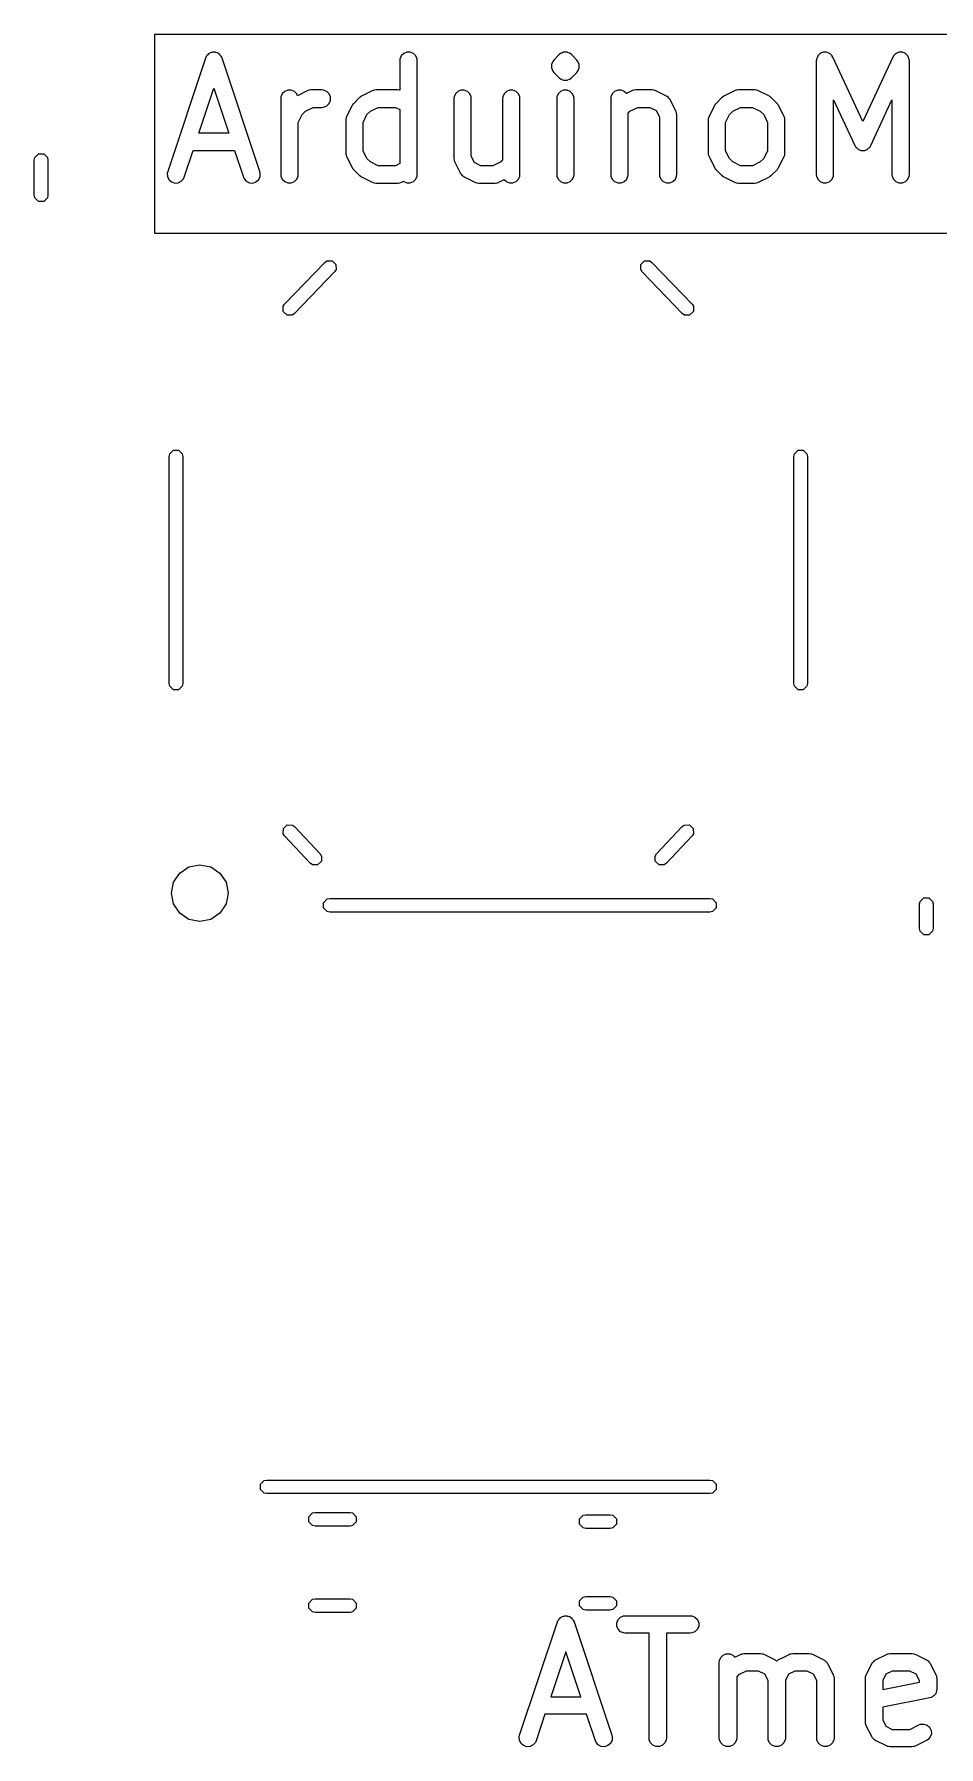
# Model space of a CAD drawing. Extents: x 172 to 200.7, y -103.7 to -88.3.
# Drawn here: x 180.51 to 188.47, y -103.37 to -88.3 of the extents above; entities that cross this region are included whole.
import ezdxf

# ---------------------------------------------------------------- set-up
doc = ezdxf.new("R2010")
doc.units = 0
doc.layers.add('BLACK', color=7, linetype='CONTINUOUS')

msp = doc.modelspace()

# ---------------------------------------------------------------- linework, layer by layer
at = {"layer": 'BLACK', "linetype": 'CONTINUOUS'}
for p, q in [((181.568085, -90.052006), (181.568085, -88.297904)), ((181.568085, -88.297904), (193.704612, -88.297904)), ((182.021968, -88.493779), (182.015854, -88.507472)), ((182.025548, -88.48965), (182.021968, -88.493779)), ((182.027994, -88.48476), (182.025548, -88.48965)), ((182.035241, -88.478474), (182.027994, -88.48476)), ((182.041525, -88.471229), (182.035241, -88.478474)), ((182.046412, -88.468785), (182.041525, -88.471229)), ((182.050543, -88.465203), (182.046412, -88.468785)), ((182.059647, -88.462168), (182.050543, -88.465203)), ((182.068222, -88.457881), (182.059647, -88.462168)), ((182.073671, -88.457493), (182.068222, -88.457881)), ((182.07886, -88.455764), (182.073671, -88.457493)), ((182.08843, -88.456444), (182.07886, -88.455764)), ((182.097996, -88.455764), (182.08843, -88.456444)), ((182.103181, -88.457492), (182.097996, -88.455764)), ((182.108634, -88.45788), (182.103181, -88.457492)), ((182.117213, -88.462169), (182.108634, -88.45788)), ((182.126313, -88.465203), (182.117213, -88.462169)), ((182.130442, -88.468784), (182.126313, -88.465203)), ((182.135331, -88.471229), (182.130442, -88.468784)), ((182.141618, -88.478477), (182.135331, -88.471229)), ((182.148862, -88.484761), (182.141618, -88.478477)), ((182.151305, -88.489646), (182.148862, -88.484761)), ((182.154888, -88.493778), (182.151305, -88.489646)), ((182.161002, -88.507472), (182.154888, -88.493778)), ((183.739107, -88.489162), (183.727684, -88.516739)), ((183.760213, -88.468056), (183.739107, -88.489162)), ((183.78779, -88.456633), (183.760213, -88.468056)), ((183.817638, -88.456633), (183.78779, -88.456633)), ((183.845215, -88.468056), (183.817638, -88.456633)), ((183.866321, -88.489162), (183.845215, -88.468056)), ((183.877744, -88.516739), (183.866321, -88.489162)), ((185.129573, -88.47757), (185.081954, -88.525188)), ((185.141165, -88.468056), (185.129573, -88.47757)), ((185.152588, -88.463324), (185.141165, -88.468056)), ((185.168743, -88.456633), (185.152588, -88.463324)), ((185.198591, -88.456633), (185.168743, -88.456633)), ((185.226168, -88.468056), (185.198591, -88.456633)), ((185.237761, -88.477569), (185.226168, -88.468056)), ((185.285379, -88.525188), (185.237761, -88.477569)), ((187.403969, -88.491996), (187.399431, -88.504474)), ((187.405121, -88.490737), (187.403969, -88.491996)), ((187.405774, -88.489162), (187.405121, -88.490737)), ((187.415157, -88.479778), (187.405774, -88.489162)), ((187.424128, -88.469983), (187.415157, -88.479778)), ((187.425674, -88.469261), (187.424128, -88.469983)), ((187.42688, -88.468056), (187.425674, -88.469261)), ((187.439139, -88.462977), (187.42688, -88.468056)), ((187.451176, -88.457361), (187.439139, -88.462977)), ((187.45288, -88.457286), (187.451176, -88.457361)), ((187.454457, -88.456633), (187.45288, -88.457286)), ((187.467735, -88.456633), (187.454457, -88.456633)), ((187.480996, -88.45605), (187.467735, -88.456633)), ((187.482599, -88.456633), (187.480996, -88.45605)), ((187.484305, -88.456633), (187.482599, -88.456633)), ((187.496569, -88.461713), (187.484305, -88.456633)), ((187.509048, -88.466251), (187.496569, -88.461713)), ((187.510306, -88.467403), (187.509048, -88.466251)), ((187.511882, -88.468056), (187.510306, -88.467403)), ((187.521265, -88.477439), (187.511882, -88.468056)), ((187.531061, -88.48641), (187.521265, -88.477439)), ((187.532259, -88.488433), (187.531061, -88.48641)), ((187.532988, -88.489162), (187.532259, -88.488433)), ((187.533677, -88.490827), (187.532988, -88.489162)), ((187.538704, -88.499312), (187.533677, -88.490827)), ((187.802713, -89.065048), (187.538704, -88.499312)), ((188.066724, -88.499312), (187.802713, -89.065048)), ((188.07175, -88.490827), (188.066724, -88.499312)), ((188.07244, -88.489162), (188.07175, -88.490827)), ((188.073168, -88.488433), (188.07244, -88.489162)), ((188.074367, -88.48641), (188.073168, -88.488433)), ((188.084157, -88.477444), (188.074367, -88.48641)), ((188.093546, -88.468056), (188.084157, -88.477444)), ((188.095123, -88.467402), (188.093546, -88.468056)), ((188.096381, -88.466251), (188.095123, -88.467402)), ((188.108854, -88.461715), (188.096381, -88.466251)), ((188.121123, -88.456633), (188.108854, -88.461715)), ((188.122829, -88.456633), (188.121123, -88.456633)), ((188.124432, -88.45605), (188.122829, -88.456633)), ((188.137693, -88.456633), (188.124432, -88.45605)), ((188.150971, -88.456633), (188.137693, -88.456633)), ((188.152547, -88.457286), (188.150971, -88.456633)), ((188.154252, -88.457361), (188.152547, -88.457286)), ((188.166288, -88.462977), (188.154252, -88.457361)), ((188.178548, -88.468056), (188.166288, -88.462977)), ((188.179753, -88.469261), (188.178548, -88.468056)), ((188.1813, -88.469983), (188.179753, -88.469261)), ((188.19027, -88.479778), (188.1813, -88.469983)), ((188.199654, -88.489162), (188.19027, -88.479778)), ((188.200306, -88.490737), (188.199654, -88.489162)), ((188.201459, -88.491996), (188.200306, -88.490737)), ((188.205996, -88.504474), (188.201459, -88.491996)), ((182.015854, -88.507472), (181.682521, -89.507472)), ((182.494335, -89.507471), (182.161002, -88.507472)), ((183.727684, -88.516739), (183.726214, -88.531663)), ((183.726214, -88.531663), (183.726214, -88.791108)), ((183.879214, -88.531663), (183.877744, -88.516739)), ((183.879214, -89.531663), (183.879214, -88.531663)), ((185.072441, -88.536781), (185.061018, -88.564358)), ((185.061018, -88.564358), (185.061018, -88.594206)), ((185.061018, -88.594206), (185.072441, -88.621783)), ((185.072442, -88.53678), (185.072441, -88.536781)), ((185.072441, -88.621783), (185.081954, -88.633376)), ((185.081954, -88.525188), (185.072442, -88.53678)), ((185.081954, -88.633376), (185.129573, -88.680994)), ((185.237761, -88.680995), (185.285379, -88.633376)), ((185.294893, -88.53678), (185.285379, -88.525188)), ((185.285379, -88.633376), (185.294893, -88.621784)), ((185.306173, -88.564013), (185.294893, -88.53678)), ((185.294893, -88.621784), (185.306315, -88.594207)), ((185.306315, -88.564358), (185.306173, -88.564013)), ((185.306315, -88.594207), (185.306315, -88.564358)), ((187.393847, -88.521852), (187.392881, -88.531663)), ((187.392881, -88.531663), (187.392881, -89.531663)), ((187.39412, -88.519078), (187.393768, -88.520048)), ((187.393768, -88.520048), (187.393847, -88.521852)), ((187.394351, -88.516739), (187.39412, -88.519078)), ((187.399431, -88.504474), (187.394351, -88.516739)), ((188.211077, -88.516739), (188.205996, -88.504474)), ((188.211307, -88.519078), (188.211077, -88.516739)), ((188.21166, -88.520048), (188.211307, -88.519078)), ((188.21158, -88.521852), (188.21166, -88.520048)), ((188.212547, -88.531663), (188.21158, -88.521852)), ((188.212547, -89.531663), (188.212547, -88.531663)), ((181.956471, -89.169448), (182.088428, -88.773576)), ((182.088428, -88.773576), (182.220385, -89.169448)), ((182.712594, -88.801389), (182.691488, -88.822495)), ((182.740171, -88.789966), (182.712594, -88.801389)), ((182.770019, -88.789966), (182.740171, -88.789966)), ((182.797596, -88.801389), (182.770019, -88.789966)), ((182.818702, -88.822495), (182.797596, -88.801389)), ((182.911359, -88.796572), (182.825704, -88.839399)), ((182.925365, -88.791213), (182.911359, -88.796572)), ((182.928106, -88.791018), (182.925365, -88.791213)), ((182.930647, -88.789966), (182.928106, -88.791018)), ((182.945571, -88.788496), (182.930647, -88.789966)), ((183.040809, -88.788496), (182.945571, -88.788496)), ((183.055733, -88.789966), (183.040809, -88.788496)), ((183.08331, -88.801389), (183.055733, -88.789966)), ((183.104416, -88.822495), (183.08331, -88.801389)), ((183.482788, -88.796572), (183.38755, -88.844191)), ((183.496794, -88.791213), (183.482788, -88.796572)), ((183.499535, -88.791018), (183.496794, -88.791213)), ((183.502076, -88.789966), (183.499535, -88.791018)), ((183.517, -88.788496), (183.502076, -88.789966)), ((183.707476, -88.788496), (183.517, -88.788496)), ((183.7224, -88.789966), (183.707476, -88.788496)), ((183.72494, -88.791018), (183.7224, -88.789966)), ((183.726214, -88.791108), (183.72494, -88.791018)), ((184.236404, -88.801389), (184.215298, -88.822495)), ((184.263981, -88.789966), (184.236404, -88.801389)), ((184.293829, -88.789966), (184.263981, -88.789966)), ((184.321406, -88.801389), (184.293829, -88.789966)), ((184.342512, -88.822495), (184.321406, -88.801389)), ((184.664975, -88.801389), (184.643869, -88.822495)), ((184.692552, -88.789966), (184.664975, -88.801389)), ((184.7224, -88.789966), (184.692552, -88.789966)), ((184.749977, -88.801389), (184.7224, -88.789966)), ((184.771083, -88.822495), (184.749977, -88.801389)), ((185.141166, -88.801389), (185.12006, -88.822495)), ((185.129573, -88.680994), (185.141165, -88.690508)), ((185.141165, -88.690508), (185.152588, -88.695239)), ((185.168743, -88.789966), (185.141166, -88.801389)), ((185.152588, -88.695239), (185.168743, -88.701931)), ((185.168743, -88.701931), (185.198591, -88.701931)), ((185.198591, -88.789966), (185.168743, -88.789966)), ((185.198591, -88.701931), (185.226168, -88.690508)), ((185.226168, -88.801389), (185.198591, -88.789966)), ((185.226168, -88.690508), (185.237761, -88.680995)), ((185.247274, -88.822495), (185.226168, -88.801389)), ((185.617356, -88.801389), (185.59625, -88.822495)), ((185.644933, -88.789966), (185.617356, -88.801389)), ((185.674781, -88.789966), (185.644933, -88.789966)), ((185.702358, -88.801389), (185.674781, -88.789966)), ((185.721194, -88.820225), (185.702358, -88.801389)), ((185.768502, -88.796572), (185.721194, -88.820225)), ((185.782508, -88.791213), (185.768502, -88.796572)), ((185.785249, -88.791018), (185.782508, -88.791213)), ((185.78779, -88.789966), (185.785249, -88.791018)), ((185.802714, -88.788496), (185.78779, -88.789966)), ((185.945571, -88.788496), (185.802714, -88.788496)), ((185.960495, -88.789966), (185.945571, -88.788496)), ((185.963035, -88.791018), (185.960495, -88.789966)), ((185.965777, -88.791213), (185.963035, -88.791018)), ((185.979783, -88.796572), (185.965777, -88.791213)), ((186.075021, -88.844191), (185.979783, -88.796572)), ((186.673264, -88.796572), (186.578026, -88.844191)), ((186.68727, -88.791213), (186.673264, -88.796572)), ((186.690011, -88.791018), (186.68727, -88.791213)), ((186.692552, -88.789966), (186.690011, -88.791018)), ((186.707476, -88.788496), (186.692552, -88.789966)), ((186.850333, -88.788496), (186.707476, -88.788496)), ((186.865257, -88.789966), (186.850333, -88.788496)), ((186.867797, -88.791018), (186.865257, -88.789966)), ((186.870539, -88.791213), (186.867797, -88.791018)), ((186.884545, -88.796572), (186.870539, -88.791213)), ((186.979783, -88.844191), (186.884545, -88.796572)), ((182.680065, -88.850072), (182.678595, -88.864996)), ((182.678595, -88.864996), (182.678595, -89.531663)), ((182.691488, -88.822495), (182.680065, -88.850072)), ((182.825704, -88.839399), (182.818702, -88.822495)), ((182.895647, -88.975487), (182.963631, -88.941496)), ((182.963631, -88.941496), (183.040809, -88.941496)), ((183.040809, -88.941496), (183.055733, -88.940026)), ((183.055733, -88.940026), (183.08331, -88.928603)), ((183.08331, -88.928603), (183.104416, -88.907497)), ((183.115839, -88.850072), (183.104416, -88.822495)), ((183.104416, -88.907497), (183.115839, -88.87992)), ((183.115839, -88.87992), (183.115839, -88.850072)), ((183.305719, -88.926022), (183.2581, -89.02126)), ((183.309764, -88.919595), (183.305719, -88.926022)), ((183.310536, -88.917733), (183.309764, -88.919595)), ((183.312257, -88.915634), (183.310536, -88.917733)), ((183.313708, -88.913331), (183.312257, -88.915634)), ((183.315234, -88.912006), (183.313708, -88.913331)), ((183.320049, -88.90614), (183.315234, -88.912006)), ((183.367668, -88.858522), (183.320049, -88.90614)), ((183.373534, -88.853706), (183.367668, -88.858522)), ((183.374859, -88.85218), (183.373534, -88.853706)), ((183.37716, -88.850731), (183.374859, -88.85218)), ((183.37926, -88.849008), (183.37716, -88.850731)), ((183.381125, -88.848235), (183.37926, -88.849008)), ((183.38755, -88.844191), (183.381125, -88.848235)), ((183.467076, -88.975487), (183.53506, -88.941496)), ((183.53506, -88.941496), (183.689416, -88.941496)), ((183.689416, -88.941496), (183.726214, -88.959895)), ((184.203875, -88.850072), (184.202405, -88.864996)), ((184.202405, -88.864996), (184.202405, -89.388805)), ((184.215298, -88.822495), (184.203875, -88.850072)), ((184.353935, -88.850072), (184.342512, -88.822495)), ((184.355405, -88.864996), (184.353935, -88.850072)), ((184.355405, -89.370745), (184.355405, -88.864996)), ((184.632446, -88.850072), (184.630976, -88.864996)), ((184.630976, -88.864996), (184.630976, -89.404737)), ((184.643869, -88.822495), (184.632446, -88.850072)), ((184.782506, -88.850072), (184.771083, -88.822495)), ((184.783976, -88.864996), (184.782506, -88.850072)), ((184.783976, -89.531663), (184.783976, -88.864996)), ((185.108637, -88.850072), (185.107167, -88.864996)), ((185.107167, -88.864996), (185.107167, -89.531663)), ((185.12006, -88.822495), (185.108637, -88.850072)), ((185.258697, -88.850072), (185.247274, -88.822495)), ((185.260167, -88.864996), (185.258697, -88.850072)), ((185.260167, -89.531663), (185.260167, -88.864996)), ((185.584827, -88.850072), (185.583357, -88.864996)), ((185.583357, -88.864996), (185.583357, -89.531663)), ((185.59625, -88.822495), (185.584827, -88.850072)), ((185.75279, -88.975487), (185.820774, -88.941496)), ((185.820774, -88.941496), (185.927511, -88.941496)), ((185.927511, -88.941496), (185.983789, -88.969635)), ((186.077518, -88.845763), (186.075021, -88.844191)), ((186.078694, -88.846155), (186.077518, -88.845763)), ((186.080158, -88.847424), (186.078694, -88.846155)), ((186.087712, -88.85218), (186.080158, -88.847424)), ((186.093997, -88.859426), (186.087712, -88.85218)), ((186.101244, -88.865712), (186.093997, -88.859426)), ((186.105999, -88.873265), (186.101244, -88.865712)), ((186.107269, -88.87473), (186.105999, -88.873265)), ((186.10766, -88.875905), (186.107269, -88.87473)), ((186.109233, -88.878403), (186.10766, -88.875905)), ((186.156852, -88.973641), (186.109233, -88.878403)), ((186.496195, -88.926022), (186.448576, -89.02126)), ((186.50024, -88.919595), (186.496195, -88.926022)), ((186.501012, -88.917733), (186.50024, -88.919595)), ((186.502733, -88.915634), (186.501012, -88.917733)), ((186.504184, -88.913331), (186.502733, -88.915634)), ((186.50571, -88.912006), (186.504184, -88.913331)), ((186.510525, -88.90614), (186.50571, -88.912006)), ((186.558144, -88.858522), (186.510525, -88.90614)), ((186.56401, -88.853706), (186.558144, -88.858522)), ((186.565335, -88.85218), (186.56401, -88.853706)), ((186.567636, -88.850731), (186.565335, -88.85218)), ((186.569736, -88.849008), (186.567636, -88.850731)), ((186.571601, -88.848235), (186.569736, -88.849008)), ((186.578026, -88.844191), (186.571601, -88.848235)), ((186.657552, -88.975487), (186.725536, -88.941496)), ((186.725536, -88.941496), (186.832273, -88.941496)), ((186.832273, -88.941496), (186.900255, -88.975487)), ((186.986209, -88.848236), (186.979783, -88.844191)), ((186.988072, -88.849008), (186.986209, -88.848236)), ((186.99017, -88.850729), (186.988072, -88.849008)), ((186.992474, -88.85218), (186.99017, -88.850729)), ((186.993798, -88.853706), (186.992474, -88.85218)), ((186.999665, -88.858521), (186.993798, -88.853706)), ((187.047283, -88.90614), (186.999665, -88.858521)), ((187.052098, -88.912006), (187.047283, -88.90614)), ((187.053625, -88.913331), (187.052098, -88.912006)), ((187.055073, -88.915632), (187.053625, -88.913331)), ((187.056797, -88.917732), (187.055073, -88.915632)), ((187.057569, -88.919597), (187.056797, -88.917732)), ((187.061614, -88.926022), (187.057569, -88.919597)), ((187.109233, -89.02126), (187.061614, -88.926022)), ((187.545881, -89.531663), (187.545881, -88.876491)), ((187.545881, -88.876491), (187.733391, -89.278299)), ((187.872037, -89.278299), (188.059547, -88.876491)), ((188.059547, -88.876491), (188.059547, -89.531663)), ((182.831595, -89.073532), (182.865586, -89.005549)), ((182.831595, -89.531663), (182.831595, -89.073532)), ((182.865586, -89.005549), (182.895647, -88.975487)), ((183.251494, -89.040548), (183.250024, -89.055472)), ((183.250024, -89.055472), (183.250024, -89.341186)), ((183.252546, -89.038007), (183.251494, -89.040548)), ((183.252741, -89.035266), (183.252546, -89.038007)), ((183.2581, -89.02126), (183.252741, -89.035266)), ((183.403024, -89.073532), (183.437015, -89.005549)), ((183.403024, -89.323126), (183.403024, -89.073532)), ((183.437015, -89.005549), (183.467076, -88.975487)), ((183.726214, -88.959895), (183.726214, -89.436764)), ((185.736357, -88.991921), (185.75279, -88.975487)), ((185.736357, -89.531663), (185.736357, -88.991921)), ((185.983789, -88.969635), (186.011928, -89.025913)), ((186.011928, -89.025913), (186.011928, -89.531663)), ((186.162211, -88.987647), (186.156852, -88.973641)), ((186.162405, -88.990388), (186.162211, -88.987647)), ((186.163458, -88.992929), (186.162405, -88.990388)), ((186.164928, -89.007853), (186.163458, -88.992929)), ((186.164928, -89.531663), (186.164928, -89.007853)), ((186.44197, -89.040548), (186.4405, -89.055472)), ((186.4405, -89.055472), (186.4405, -89.341186)), ((186.443022, -89.038007), (186.44197, -89.040548)), ((186.443217, -89.035266), (186.443022, -89.038007)), ((186.448576, -89.02126), (186.443217, -89.035266)), ((186.5935, -89.073532), (186.627491, -89.005549)), ((186.5935, -89.323126), (186.5935, -89.073532)), ((186.627491, -89.005549), (186.657552, -88.975487)), ((186.900255, -88.975487), (186.930317, -89.005548)), ((186.930317, -89.005548), (186.964309, -89.073532)), ((186.964309, -89.073532), (186.964309, -89.323126)), ((187.114592, -89.035266), (187.109233, -89.02126)), ((187.114786, -89.038007), (187.114592, -89.035266)), ((187.115839, -89.040548), (187.114786, -89.038007)), ((187.117309, -89.055472), (187.115839, -89.040548)), ((187.117309, -89.341186), (187.117309, -89.055472)), ((182.220385, -89.169448), (181.956471, -89.169448)), ((180.5076, -89.406759), (180.512167, -89.383798)), ((180.5076, -89.714041), (180.5076, -89.406759)), ((180.512167, -89.383798), (180.544639, -89.351326)), ((180.544639, -89.351326), (180.590561, -89.351326)), ((180.590561, -89.351326), (180.623033, -89.383798)), ((180.623033, -89.383798), (180.6276, -89.406759)), ((180.6276, -89.406759), (180.6276, -89.714041)), ((181.827669, -89.555854), (181.905471, -89.322448)), ((181.905471, -89.322448), (182.271385, -89.322448)), ((182.271385, -89.322448), (182.349187, -89.555854)), ((183.250024, -89.341186), (183.251494, -89.35611)), ((183.251494, -89.35611), (183.252546, -89.35865)), ((183.252546, -89.35865), (183.252741, -89.361392)), ((183.252741, -89.361392), (183.2581, -89.375398)), ((183.2581, -89.375398), (183.305719, -89.470636)), ((183.437016, -89.39111), (183.403024, -89.323126)), ((183.467076, -89.421171), (183.437016, -89.39111)), ((184.202405, -89.388805), (184.203875, -89.403729)), ((184.203875, -89.403729), (184.204927, -89.406269)), ((184.204927, -89.406269), (184.205122, -89.409011)), ((184.383544, -89.427024), (184.355405, -89.370745)), ((184.630976, -89.404737), (184.614542, -89.421171)), ((186.4405, -89.341186), (186.44197, -89.35611)), ((186.44197, -89.35611), (186.443022, -89.35865)), ((186.443022, -89.35865), (186.443217, -89.361392)), ((186.443217, -89.361392), (186.448576, -89.375398)), ((186.448576, -89.375398), (186.496195, -89.470636)), ((186.627492, -89.39111), (186.5935, -89.323126)), ((186.657552, -89.421171), (186.627492, -89.39111)), ((186.930316, -89.39111), (186.900256, -89.421171)), ((186.964309, -89.323126), (186.930316, -89.39111)), ((187.061614, -89.470636), (187.109233, -89.375398)), ((187.109233, -89.375398), (187.114592, -89.361392)), ((187.114592, -89.361392), (187.114786, -89.35865)), ((187.114786, -89.35865), (187.115839, -89.35611)), ((187.115839, -89.35611), (187.117309, -89.341186)), ((187.733391, -89.278299), (187.736629, -89.283766)), ((187.736629, -89.283766), (187.737302, -89.285615)), ((187.737302, -89.285615), (187.738499, -89.286922)), ((187.738499, -89.286922), (187.741034, -89.291201)), ((187.741034, -89.291201), (187.749606, -89.299051)), ((187.749606, -89.299051), (187.757461, -89.307628)), ((187.757461, -89.307628), (187.760543, -89.309066)), ((187.760543, -89.309066), (187.763048, -89.31136)), ((187.763048, -89.31136), (187.773969, -89.315331)), ((187.773969, -89.315331), (187.784509, -89.32025)), ((187.784509, -89.32025), (187.787904, -89.320399)), ((187.787904, -89.320399), (187.791099, -89.321561)), ((187.791099, -89.321561), (187.802714, -89.32105)), ((187.802714, -89.32105), (187.814329, -89.321561)), ((187.814329, -89.321561), (187.817523, -89.320399)), ((187.817523, -89.320399), (187.820919, -89.32025)), ((187.820919, -89.32025), (187.831456, -89.315332)), ((187.831456, -89.315332), (187.842381, -89.31136)), ((187.842381, -89.31136), (187.844886, -89.309065)), ((187.844886, -89.309065), (187.847967, -89.307628)), ((187.847967, -89.307628), (187.855819, -89.299053)), ((187.855819, -89.299053), (187.864394, -89.291201)), ((187.864394, -89.291201), (187.866928, -89.286922)), ((187.866928, -89.286922), (187.868126, -89.285615)), ((187.868126, -89.285615), (187.868798, -89.283766)), ((187.868798, -89.283766), (187.872037, -89.278299)), ((181.682521, -89.507472), (181.679196, -89.522095)), ((181.679196, -89.522095), (181.681312, -89.551869)), ((181.681312, -89.551869), (181.694661, -89.578566)), ((181.821555, -89.569548), (181.827669, -89.555854)), ((182.349187, -89.555854), (182.355301, -89.569547)), ((182.482195, -89.578565), (182.495544, -89.551868)), ((182.49766, -89.522094), (182.494335, -89.507471)), ((182.495544, -89.551868), (182.49766, -89.522094)), ((182.678595, -89.531663), (182.680065, -89.546587)), ((182.680065, -89.546587), (182.691488, -89.574164)), ((182.818702, -89.574164), (182.830125, -89.546587)), ((182.830125, -89.546587), (182.831595, -89.531663)), ((183.305719, -89.470636), (183.309761, -89.477058)), ((183.309761, -89.477058), (183.310535, -89.478925)), ((183.310535, -89.478925), (183.312259, -89.481026)), ((183.312259, -89.481026), (183.313708, -89.483327)), ((183.313708, -89.483327), (183.315234, -89.48465)), ((183.315234, -89.48465), (183.320049, -89.490517)), ((183.320049, -89.490517), (183.367668, -89.538137)), ((183.367668, -89.538137), (183.373534, -89.542952)), ((183.373534, -89.542952), (183.374859, -89.544479)), ((183.374859, -89.544479), (183.37716, -89.545927)), ((183.37716, -89.545927), (183.37926, -89.547651)), ((183.37926, -89.547651), (183.381125, -89.548423)), ((183.381125, -89.548423), (183.38755, -89.552468)), ((183.38755, -89.552468), (183.482788, -89.600087)), ((183.53506, -89.455163), (183.467076, -89.421171)), ((183.689416, -89.455163), (183.53506, -89.455163)), ((183.726214, -89.436764), (183.689416, -89.455163)), ((183.866321, -89.574164), (183.877744, -89.546587)), ((183.877744, -89.546587), (183.879214, -89.531663)), ((184.205122, -89.409011), (184.210481, -89.423017)), ((184.210481, -89.423017), (184.2581, -89.518255)), ((184.2581, -89.518255), (184.259671, -89.520751)), ((184.259671, -89.520751), (184.260064, -89.521929)), ((184.260064, -89.521929), (184.261336, -89.523395)), ((184.261336, -89.523395), (184.266089, -89.530946)), ((184.266089, -89.530946), (184.273333, -89.537229)), ((184.273333, -89.537229), (184.279621, -89.544479)), ((184.279621, -89.544479), (184.287175, -89.549234)), ((184.287175, -89.549234), (184.288639, -89.550504)), ((184.288639, -89.550504), (184.289814, -89.550895)), ((184.289814, -89.550895), (184.292312, -89.552468)), ((184.292312, -89.552468), (184.38755, -89.600087)), ((184.439822, -89.455163), (184.383544, -89.427024)), ((184.546559, -89.455163), (184.439822, -89.455163)), ((184.614542, -89.421171), (184.546559, -89.455163)), ((184.771083, -89.574164), (184.782506, -89.546587)), ((184.782506, -89.546587), (184.783976, -89.531663)), ((185.107167, -89.531663), (185.108637, -89.546587)), ((185.108637, -89.546587), (185.12006, -89.574164)), ((185.247274, -89.574164), (185.258697, -89.546587)), ((185.258697, -89.546587), (185.260167, -89.531663)), ((185.583357, -89.531663), (185.584827, -89.546587)), ((185.584827, -89.546587), (185.59625, -89.574164)), ((185.723464, -89.574164), (185.734887, -89.546587)), ((185.734887, -89.546587), (185.736357, -89.531663)), ((186.011928, -89.531663), (186.013398, -89.546587)), ((186.013398, -89.546587), (186.024821, -89.574164)), ((186.152035, -89.574164), (186.163458, -89.546587)), ((186.163458, -89.546587), (186.164928, -89.531663)), ((186.496195, -89.470636), (186.500237, -89.477058)), ((186.500237, -89.477058), (186.501011, -89.478925)), ((186.501011, -89.478925), (186.502735, -89.481026)), ((186.502735, -89.481026), (186.504184, -89.483327)), ((186.504184, -89.483327), (186.50571, -89.48465)), ((186.50571, -89.48465), (186.510525, -89.490517)), ((186.510525, -89.490517), (186.558144, -89.538137)), ((186.558144, -89.538137), (186.56401, -89.542952)), ((186.56401, -89.542952), (186.565335, -89.544479)), ((186.565335, -89.544479), (186.567636, -89.545927)), ((186.567636, -89.545927), (186.569736, -89.547651)), ((186.569736, -89.547651), (186.571601, -89.548423)), ((186.571601, -89.548423), (186.578026, -89.552468)), ((186.578026, -89.552468), (186.673264, -89.600087)), ((186.725536, -89.455163), (186.657552, -89.421171)), ((186.832273, -89.455163), (186.725536, -89.455163)), ((186.900256, -89.421171), (186.832273, -89.455163)), ((186.884545, -89.600087), (186.979783, -89.552468)), ((186.979783, -89.552468), (186.986207, -89.548423)), ((186.986207, -89.548423), (186.988073, -89.547651)), ((186.988073, -89.547651), (186.990172, -89.545927)), ((186.990172, -89.545927), (186.992474, -89.544479)), ((186.992474, -89.544479), (186.993798, -89.542952)), ((186.993798, -89.542952), (186.999665, -89.538137)), ((186.999665, -89.538137), (187.047284, -89.490517)), ((187.047284, -89.490517), (187.052096, -89.484652)), ((187.052096, -89.484652), (187.053625, -89.483327)), ((187.053625, -89.483327), (187.055075, -89.481022)), ((187.055075, -89.481022), (187.056797, -89.478925)), ((187.056797, -89.478925), (187.057568, -89.477062)), ((187.057568, -89.477062), (187.061614, -89.470636)), ((187.392881, -89.531663), (187.394351, -89.546587)), ((187.394351, -89.546587), (187.405774, -89.574164)), ((187.532988, -89.574164), (187.544411, -89.546587)), ((187.544411, -89.546587), (187.545881, -89.531663)), ((188.059547, -89.531663), (188.061017, -89.546587)), ((188.061017, -89.546587), (188.07244, -89.574164)), ((188.199654, -89.574164), (188.211077, -89.546587)), ((188.211077, -89.546587), (188.212547, -89.531663)), ((181.694661, -89.578566), (181.71721, -89.598123)), ((181.71721, -89.598123), (181.745527, -89.607562)), ((181.745527, -89.607562), (181.775301, -89.605446)), ((181.775301, -89.605446), (181.801998, -89.592097)), ((181.801998, -89.592097), (181.821555, -89.569548)), ((182.355301, -89.569547), (182.374858, -89.592097)), ((182.374858, -89.592097), (182.401555, -89.605445)), ((182.401555, -89.605445), (182.431329, -89.607562)), ((182.431329, -89.607562), (182.459646, -89.598123)), ((182.459646, -89.598123), (182.482195, -89.578565)), ((182.691488, -89.574164), (182.712594, -89.59527)), ((182.712594, -89.59527), (182.740171, -89.606693)), ((182.740171, -89.606693), (182.770019, -89.606693)), ((182.770019, -89.606693), (182.797596, -89.59527)), ((182.797596, -89.59527), (182.818702, -89.574164)), ((183.482788, -89.600087), (183.496794, -89.605446)), ((183.496794, -89.605446), (183.499535, -89.60564)), ((183.499535, -89.60564), (183.502076, -89.606693)), ((183.502076, -89.606693), (183.517, -89.608163)), ((183.517, -89.608163), (183.707476, -89.608163)), ((183.707476, -89.608163), (183.7224, -89.606693)), ((183.7224, -89.606693), (183.72494, -89.60564)), ((183.72494, -89.60564), (183.727682, -89.605446)), ((183.727682, -89.605446), (183.741688, -89.600087)), ((183.741688, -89.600087), (183.757249, -89.592306)), ((183.757249, -89.592306), (183.760213, -89.59527)), ((183.760213, -89.59527), (183.78779, -89.606693)), ((183.78779, -89.606693), (183.817638, -89.606693)), ((183.817638, -89.606693), (183.845215, -89.59527)), ((183.845215, -89.59527), (183.866321, -89.574164)), ((184.38755, -89.600087), (184.401556, -89.605446)), ((184.401556, -89.605446), (184.404297, -89.60564)), ((184.404297, -89.60564), (184.406838, -89.606693)), ((184.406838, -89.606693), (184.421762, -89.608163)), ((184.421762, -89.608163), (184.564619, -89.608163)), ((184.564619, -89.608163), (184.579543, -89.606693)), ((184.579543, -89.606693), (184.582083, -89.60564)), ((184.582083, -89.60564), (184.584825, -89.605446)), ((184.584825, -89.605446), (184.598831, -89.600087)), ((184.598831, -89.600087), (184.646138, -89.576433)), ((184.646138, -89.576433), (184.664975, -89.59527)), ((184.664975, -89.59527), (184.692552, -89.606693)), ((184.692552, -89.606693), (184.7224, -89.606693)), ((184.7224, -89.606693), (184.749977, -89.59527)), ((184.749977, -89.59527), (184.771083, -89.574164)), ((185.12006, -89.574164), (185.141166, -89.59527)), ((185.141166, -89.59527), (185.168743, -89.606693)), ((185.168743, -89.606693), (185.198591, -89.606693)), ((185.198591, -89.606693), (185.226168, -89.59527)), ((185.226168, -89.59527), (185.247274, -89.574164)), ((185.59625, -89.574164), (185.617356, -89.59527)), ((185.617356, -89.59527), (185.644933, -89.606693)), ((185.644933, -89.606693), (185.674781, -89.606693)), ((185.674781, -89.606693), (185.702358, -89.59527)), ((185.702358, -89.59527), (185.723464, -89.574164)), ((186.024821, -89.574164), (186.045927, -89.59527)), ((186.045927, -89.59527), (186.073504, -89.606693)), ((186.073504, -89.606693), (186.103352, -89.606693)), ((186.103352, -89.606693), (186.130929, -89.59527)), ((186.130929, -89.59527), (186.152035, -89.574164)), ((186.673264, -89.600087), (186.68727, -89.605446)), ((186.68727, -89.605446), (186.690011, -89.60564)), ((186.690011, -89.60564), (186.692552, -89.606693)), ((186.692552, -89.606693), (186.707476, -89.608163)), ((186.707476, -89.608163), (186.850333, -89.608163)), ((186.850333, -89.608163), (186.865257, -89.606693)), ((186.865257, -89.606693), (186.867797, -89.60564)), ((186.867797, -89.60564), (186.870539, -89.605446)), ((186.870539, -89.605446), (186.884545, -89.600087)), ((187.405774, -89.574164), (187.42688, -89.59527)), ((187.42688, -89.59527), (187.454457, -89.606693)), ((187.454457, -89.606693), (187.484305, -89.606693)), ((187.484305, -89.606693), (187.511882, -89.59527)), ((187.511882, -89.59527), (187.532988, -89.574164)), ((188.07244, -89.574164), (188.093546, -89.59527)), ((188.093546, -89.59527), (188.121123, -89.606693)), ((188.121123, -89.606693), (188.150971, -89.606693)), ((188.150971, -89.606693), (188.178548, -89.59527)), ((188.178548, -89.59527), (188.199654, -89.574164)), ((180.512167, -89.737002), (180.5076, -89.714041)), ((180.544639, -89.769474), (180.512167, -89.737002)), ((180.590561, -89.769474), (180.544639, -89.769474)), ((180.623033, -89.737002), (180.590561, -89.769474)), ((180.6276, -89.714041), (180.623033, -89.737002)), ((193.704612, -90.052006), (181.568085, -90.052006)), ((182.712357, -90.673206), (183.065357, -90.306206)), ((183.065357, -90.306206), (183.084565, -90.292824)), ((183.084565, -90.292824), (183.130479, -90.291931)), ((183.130479, -90.291931), (183.163576, -90.323766)), ((185.847624, -90.323766), (185.880721, -90.291931)), ((185.880721, -90.291931), (185.926634, -90.292824)), ((185.926634, -90.292824), (185.945843, -90.306206)), ((185.945843, -90.306206), (186.298843, -90.673206)), ((183.151843, -90.389394), (182.798843, -90.756394)), ((183.164469, -90.369679), (183.151843, -90.389394)), ((183.163576, -90.323766), (183.164469, -90.369679)), ((185.846731, -90.369679), (185.847624, -90.323766)), ((185.859357, -90.389394), (185.846731, -90.369679)), ((186.212357, -90.756394), (185.859357, -90.389394)), ((182.699731, -90.692921), (182.712357, -90.673206)), ((182.700624, -90.738834), (182.699731, -90.692921)), ((182.733721, -90.770669), (182.700624, -90.738834)), ((182.798843, -90.756394), (182.779634, -90.769776)), ((186.231565, -90.769776), (186.212357, -90.756394)), ((186.310576, -90.738834), (186.277479, -90.770669)), ((186.298843, -90.673206), (186.311469, -90.692921)), ((186.311469, -90.692921), (186.310576, -90.738834)), ((182.779634, -90.769776), (182.733721, -90.770669)), ((186.277479, -90.770669), (186.231565, -90.769776)), ((181.700167, -91.991839), (181.732639, -91.959367)), ((181.732639, -91.959367), (181.778561, -91.959367)), ((181.778561, -91.959367), (181.811033, -91.991839)), ((187.200167, -91.991839), (187.232639, -91.959367)), ((187.232639, -91.959367), (187.278561, -91.959367)), ((187.278561, -91.959367), (187.311033, -91.991839)), ((181.6956, -92.0148), (181.700167, -91.991839)), ((181.6956, -94.0148), (181.6956, -92.0148)), ((181.811033, -91.991839), (181.8156, -92.0148)), ((181.8156, -92.0148), (181.8156, -94.0148)), ((187.1956, -92.0148), (187.200167, -91.991839)), ((187.1956, -94.0148), (187.1956, -92.0148)), ((187.311033, -91.991839), (187.3156, -92.0148)), ((187.3156, -92.0148), (187.3156, -94.0148)), ((181.700167, -94.037761), (181.6956, -94.0148)), ((181.732639, -94.070233), (181.700167, -94.037761)), ((181.778561, -94.070233), (181.732639, -94.070233)), ((181.811033, -94.037761), (181.778561, -94.070233)), ((181.8156, -94.0148), (181.811033, -94.037761)), ((187.200167, -94.037761), (187.1956, -94.0148)), ((187.232639, -94.070233), (187.200167, -94.037761)), ((187.278561, -94.070233), (187.232639, -94.070233)), ((187.311033, -94.037761), (187.278561, -94.070233)), ((187.3156, -94.0148), (187.311033, -94.037761)), ((182.700882, -95.290185), (182.734314, -95.258703)), ((182.734314, -95.258703), (182.780215, -95.260082)), ((182.780215, -95.260082), (182.799281, -95.273667)), ((182.799281, -95.273667), (183.025281, -95.513666)), ((185.985919, -95.513667), (186.211918, -95.273667)), ((186.211918, -95.273667), (186.230984, -95.260082)), ((186.230984, -95.260082), (186.276886, -95.258703)), ((186.276886, -95.258703), (186.310318, -95.290185)), ((182.699503, -95.336086), (182.700882, -95.290185)), ((182.711919, -95.355933), (182.699503, -95.336086)), ((182.937918, -95.595933), (182.711919, -95.355933)), ((186.299281, -95.355934), (186.073281, -95.595933)), ((186.311697, -95.336087), (186.299281, -95.355934)), ((186.310318, -95.290185), (186.311697, -95.336087)), ((183.036318, -95.579415), (183.002886, -95.610897)), ((183.025281, -95.513666), (183.037697, -95.533513)), ((183.037697, -95.533513), (183.036318, -95.579415)), ((185.973503, -95.533514), (185.985919, -95.513667)), ((185.974882, -95.579415), (185.973503, -95.533514)), ((186.008314, -95.610897), (185.974882, -95.579415)), ((181.73463, -95.763929), (181.788823, -95.682823)), ((181.788823, -95.682823), (181.869929, -95.62863)), ((181.869929, -95.62863), (181.9656, -95.6096)), ((181.9656, -95.6096), (182.061271, -95.62863)), ((182.061271, -95.62863), (182.142377, -95.682823)), ((182.142377, -95.682823), (182.19657, -95.763929)), ((182.956984, -95.609518), (182.937918, -95.595933)), ((183.002886, -95.610897), (182.956984, -95.609518)), ((186.054215, -95.609518), (186.008314, -95.610897)), ((186.073281, -95.595933), (186.054215, -95.609518)), ((181.7156, -95.8596), (181.73463, -95.763929)), ((181.73463, -95.955271), (181.7156, -95.8596)), ((182.19657, -95.763929), (182.2156, -95.8596)), ((182.2156, -95.8596), (182.19657, -95.955271)), ((181.788823, -96.036377), (181.73463, -95.955271)), ((181.869929, -96.09057), (181.788823, -96.036377)), ((182.142377, -96.036377), (182.061271, -96.09057)), ((182.19657, -95.955271), (182.142377, -96.036377)), ((183.053167, -95.943639), (183.085639, -95.911167)), ((183.053167, -95.989561), (183.053167, -95.943639)), ((183.085639, -96.022033), (183.053167, -95.989561)), ((183.085639, -95.911167), (183.1086, -95.9066)), ((183.1086, -96.0266), (183.085639, -96.022033)), ((183.1086, -95.9066), (184.5056, -95.9066)), ((184.5056, -96.0266), (183.1086, -96.0266)), ((184.5056, -95.9066), (186.4556, -95.9066)), ((186.4556, -96.0266), (184.5056, -96.0266)), ((186.4556, -95.9066), (186.478561, -95.911167)), ((186.478561, -96.022033), (186.4556, -96.0266)), ((186.478561, -95.911167), (186.511033, -95.943639)), ((186.511033, -95.989561), (186.478561, -96.022033)), ((186.511033, -95.943639), (186.511033, -95.989561)), ((188.302, -95.954964), (188.306567, -95.932003)), ((188.302, -96.170636), (188.302, -95.954964)), ((188.306567, -95.932003), (188.339039, -95.899531)), ((188.339039, -95.899531), (188.384961, -95.899531)), ((188.384961, -95.899531), (188.417433, -95.932003)), ((188.417433, -95.932003), (188.422, -95.954964)), ((188.422, -95.954964), (188.422, -96.170636)), ((181.9656, -96.1096), (181.869929, -96.09057)), ((182.061271, -96.09057), (181.9656, -96.1096)), ((188.306567, -96.193597), (188.302, -96.170636)), ((188.422, -96.170636), (188.417433, -96.193597)), ((188.339039, -96.226069), (188.306567, -96.193597)), ((188.384961, -96.226069), (188.339039, -96.226069)), ((188.417433, -96.193597), (188.384961, -96.226069)), ((182.500167, -101.063639), (182.532639, -101.031167)), ((182.500167, -101.109561), (182.500167, -101.063639)), ((182.532639, -101.142033), (182.500167, -101.109561)), ((182.532639, -101.031167), (182.5556, -101.0266)), ((182.5556, -101.1466), (182.532639, -101.142033)), ((182.5556, -101.0266), (184.5056, -101.0266)), ((184.5056, -101.1466), (182.5556, -101.1466)), ((184.5056, -101.0266), (186.4556, -101.0266)), ((186.4556, -101.1466), (184.5056, -101.1466)), ((186.4556, -101.0266), (186.478561, -101.031167)), ((186.478561, -101.142033), (186.4556, -101.1466)), ((186.478561, -101.031167), (186.511033, -101.063639)), ((186.511033, -101.109561), (186.478561, -101.142033)), ((186.511033, -101.063639), (186.511033, -101.109561)), ((182.924926, -101.349439), (182.957398, -101.316967)), ((182.957398, -101.316967), (182.980359, -101.3124)), ((182.980359, -101.3124), (183.287641, -101.3124)), ((183.287641, -101.3124), (183.310602, -101.316967)), ((183.310602, -101.316967), (183.343074, -101.349439)), ((182.924926, -101.395361), (182.924926, -101.349439)), ((182.957398, -101.427833), (182.924926, -101.395361)), ((182.980359, -101.4324), (182.957398, -101.427833)), ((183.287641, -101.4324), (182.980359, -101.4324)), ((183.310602, -101.427833), (183.287641, -101.4324)), ((183.343074, -101.395361), (183.310602, -101.427833)), ((183.343074, -101.349439), (183.343074, -101.395361)), ((185.307531, -101.369439), (185.340003, -101.336967)), ((185.307531, -101.415361), (185.307531, -101.369439)), ((185.340003, -101.447833), (185.307531, -101.415361)), ((185.340003, -101.336967), (185.362964, -101.3324)), ((185.362964, -101.4524), (185.340003, -101.447833)), ((185.362964, -101.3324), (185.578636, -101.3324)), ((185.578636, -101.4524), (185.362964, -101.4524)), ((185.578636, -101.3324), (185.601597, -101.336967)), ((185.601597, -101.447833), (185.578636, -101.4524)), ((185.601597, -101.336967), (185.634069, -101.369439)), ((185.634069, -101.415361), (185.601597, -101.447833)), ((185.634069, -101.369439), (185.634069, -101.415361)), ((185.307531, -102.089439), (185.340003, -102.056967)), ((185.340003, -102.056967), (185.362964, -102.0524)), ((185.362964, -102.0524), (185.578636, -102.0524)), ((185.578636, -102.0524), (185.601597, -102.056967)), ((185.601597, -102.056967), (185.634069, -102.089439)), ((182.924926, -102.109439), (182.957398, -102.076967)), ((182.924926, -102.155361), (182.924926, -102.109439)), ((182.957398, -102.187833), (182.924926, -102.155361)), ((182.957398, -102.076967), (182.980359, -102.0724)), ((182.980359, -102.1924), (182.957398, -102.187833)), ((182.980359, -102.0724), (183.287641, -102.0724)), ((183.287641, -102.1924), (182.980359, -102.1924)), ((183.287641, -102.0724), (183.310602, -102.076967)), ((183.310602, -102.187833), (183.287641, -102.1924)), ((183.310602, -102.076967), (183.343074, -102.109439)), ((183.343074, -102.155361), (183.310602, -102.187833)), ((183.343074, -102.109439), (183.343074, -102.155361)), ((185.307531, -102.135361), (185.307531, -102.089439)), ((185.340003, -102.167833), (185.307531, -102.135361)), ((185.362964, -102.1724), (185.340003, -102.167833)), ((185.578636, -102.1724), (185.362964, -102.1724)), ((185.601597, -102.167833), (185.578636, -102.1724)), ((185.634069, -102.135361), (185.601597, -102.167833)), ((185.634069, -102.089439), (185.634069, -102.135361)), ((185.696114, -102.223433), (185.711038, -102.221963)), ((185.711038, -102.221963), (186.282466, -102.221963)), ((186.282466, -102.221963), (186.29739, -102.223433)), ((184.781321, -103.274272), (185.114654, -102.274272)), ((185.114654, -102.274272), (185.120768, -102.260579)), ((185.120768, -102.260579), (185.124348, -102.25645)), ((185.124348, -102.25645), (185.126794, -102.25156)), ((185.126794, -102.25156), (185.134041, -102.245274)), ((185.134041, -102.245274), (185.140325, -102.238029)), ((185.140325, -102.238029), (185.145212, -102.235585)), ((185.145212, -102.235585), (185.149343, -102.232003)), ((185.149343, -102.232003), (185.158447, -102.228968)), ((185.158447, -102.228968), (185.167022, -102.224681)), ((185.167022, -102.224681), (185.172471, -102.224293)), ((185.172471, -102.224293), (185.17766, -102.222564)), ((185.17766, -102.222564), (185.18723, -102.223244)), ((185.18723, -102.223244), (185.196796, -102.222564)), ((185.196796, -102.222564), (185.201981, -102.224292)), ((185.201981, -102.224292), (185.207434, -102.22468)), ((185.207434, -102.22468), (185.216013, -102.228969)), ((185.216013, -102.228969), (185.225113, -102.232003)), ((185.225113, -102.232003), (185.229242, -102.235584)), ((185.229242, -102.235584), (185.234131, -102.238029)), ((185.234131, -102.238029), (185.240418, -102.245277)), ((185.240418, -102.245277), (185.247662, -102.251561)), ((185.247662, -102.251561), (185.250105, -102.256446)), ((185.250105, -102.256446), (185.253688, -102.260578)), ((185.253688, -102.260578), (185.259802, -102.274272)), ((185.259802, -102.274272), (185.593135, -103.274271)), ((185.636008, -102.283539), (185.647431, -102.255962)), ((185.636008, -102.313387), (185.636008, -102.283539)), ((185.647431, -102.340964), (185.636008, -102.313387)), ((185.647431, -102.255962), (185.668537, -102.234856)), ((185.668537, -102.36207), (185.647431, -102.340964)), ((185.668537, -102.234856), (185.696114, -102.223433)), ((185.696114, -102.373493), (185.668537, -102.36207)), ((186.29739, -102.223433), (186.324967, -102.234856)), ((186.324967, -102.36207), (186.29739, -102.373493)), ((186.324967, -102.234856), (186.346073, -102.255962)), ((186.346073, -102.340964), (186.324967, -102.36207)), ((186.346073, -102.255962), (186.357496, -102.283539)), ((186.357496, -102.313387), (186.346073, -102.340964)), ((186.357496, -102.283539), (186.357496, -102.313387)), ((185.711038, -102.374963), (185.696114, -102.373493)), ((185.920252, -102.374963), (185.711038, -102.374963)), ((185.920252, -103.298463), (185.920252, -102.374963)), ((186.282466, -102.374963), (186.073252, -102.374963)), ((186.073252, -102.374963), (186.073252, -103.298463)), ((186.29739, -102.373493), (186.282466, -102.374963)), ((185.187228, -102.540376), (185.055271, -102.936248)), ((185.319185, -102.936248), (185.187228, -102.540376)), ((186.5393, -102.631796), (186.54077, -102.616872)), ((186.5393, -103.298463), (186.5393, -102.631796)), ((186.54077, -102.616872), (186.552193, -102.589295)), ((186.552193, -102.589295), (186.573299, -102.568189)), ((186.573299, -102.568189), (186.600876, -102.556766)), ((186.600876, -102.556766), (186.630724, -102.556766)), ((186.630724, -102.556766), (186.658301, -102.568189)), ((186.658301, -102.568189), (186.677137, -102.587025)), ((186.677137, -102.587025), (186.724445, -102.563372)), ((186.724445, -102.563372), (186.738451, -102.558013)), ((186.738451, -102.558013), (186.741192, -102.557818)), ((186.741192, -102.557818), (186.743733, -102.556766)), ((186.743733, -102.556766), (186.758657, -102.555296)), ((186.758657, -102.555296), (186.901514, -102.555296)), ((186.901514, -102.555296), (186.916438, -102.556766)), ((186.916438, -102.556766), (186.918978, -102.557818)), ((186.918978, -102.557818), (186.92172, -102.558013)), ((186.92172, -102.558013), (186.935726, -102.563372)), ((186.935726, -102.563372), (187.030964, -102.610991)), ((187.030964, -102.610991), (187.033461, -102.612563)), ((187.033461, -102.612563), (187.034637, -102.612955)), ((187.034637, -102.612955), (187.036101, -102.614224)), ((187.036101, -102.614224), (187.043655, -102.61898)), ((187.043655, -102.61898), (187.044371, -102.619805)), ((187.044371, -102.619805), (187.045087, -102.61898)), ((187.045087, -102.61898), (187.05264, -102.614224)), ((187.05264, -102.614224), (187.054105, -102.612955)), ((187.054105, -102.612955), (187.05528, -102.612563)), ((187.05528, -102.612563), (187.057778, -102.610991)), ((187.057778, -102.610991), (187.153016, -102.563372)), ((187.153016, -102.563372), (187.167022, -102.558013)), ((187.167022, -102.558013), (187.169763, -102.557818)), ((187.169763, -102.557818), (187.172304, -102.556766)), ((187.172304, -102.556766), (187.187228, -102.555296)), ((187.187228, -102.555296), (187.330085, -102.555296)), ((187.330085, -102.555296), (187.345009, -102.556766)), ((187.345009, -102.556766), (187.347549, -102.557818)), ((187.347549, -102.557818), (187.350291, -102.558013)), ((187.350291, -102.558013), (187.364297, -102.563372)), ((187.364297, -102.563372), (187.459535, -102.610991)), ((187.459535, -102.610991), (187.462031, -102.612562)), ((187.462031, -102.612562), (187.463209, -102.612955)), ((187.463209, -102.612955), (187.464675, -102.614227)), ((187.464675, -102.614227), (187.472226, -102.61898)), ((187.472226, -102.61898), (187.478509, -102.626224)), ((187.478509, -102.626224), (187.485759, -102.632512)), ((187.485759, -102.632512), (187.490514, -102.640066)), ((187.490514, -102.640066), (187.491784, -102.64153)), ((187.491784, -102.64153), (187.492175, -102.642705)), ((187.492175, -102.642705), (187.493748, -102.645203)), ((187.493748, -102.645203), (187.541367, -102.740441)), ((187.83309, -102.740441), (187.880709, -102.645203)), ((187.880709, -102.645203), (187.882281, -102.642705)), ((187.882281, -102.642705), (187.882673, -102.64153)), ((187.882673, -102.64153), (187.883942, -102.640065)), ((187.883942, -102.640065), (187.888698, -102.632512)), ((187.888698, -102.632512), (187.895944, -102.626226)), ((187.895944, -102.626226), (187.90223, -102.61898)), ((187.90223, -102.61898), (187.909783, -102.614224)), ((187.909783, -102.614224), (187.911248, -102.612955)), ((187.911248, -102.612955), (187.912423, -102.612563)), ((187.912423, -102.612563), (187.914921, -102.610991)), ((187.914921, -102.610991), (188.010159, -102.563372)), ((188.010159, -102.563372), (188.024165, -102.558013)), ((188.024165, -102.558013), (188.026906, -102.557818)), ((188.026906, -102.557818), (188.029447, -102.556766)), ((188.029447, -102.556766), (188.044371, -102.555296)), ((188.044371, -102.555296), (188.234847, -102.555296)), ((188.234847, -102.555296), (188.249771, -102.556766)), ((188.249771, -102.556766), (188.252311, -102.557818)), ((188.252311, -102.557818), (188.255053, -102.558013)), ((188.255053, -102.558013), (188.269059, -102.563372)), ((188.269059, -102.563372), (188.364297, -102.610991)), ((188.364297, -102.610991), (188.366794, -102.612563)), ((188.366794, -102.612563), (188.36797, -102.612955)), ((188.36797, -102.612955), (188.369434, -102.614224)), ((188.369434, -102.614224), (188.376988, -102.61898)), ((188.376988, -102.61898), (188.383273, -102.626226)), ((188.383273, -102.626226), (188.39052, -102.632512)), ((188.39052, -102.632512), (188.395275, -102.640065)), ((188.395275, -102.640065), (188.396545, -102.64153)), ((188.396545, -102.64153), (188.396936, -102.642705)), ((188.396936, -102.642705), (188.398509, -102.645203)), ((188.398509, -102.645203), (188.446128, -102.740441)), ((186.708733, -102.742287), (186.6923, -102.758721)), ((186.6923, -102.758721), (186.6923, -103.298463)), ((186.776717, -102.708296), (186.708733, -102.742287)), ((186.883454, -102.708296), (186.776717, -102.708296)), ((186.939732, -102.736435), (186.883454, -102.708296)), ((186.967871, -102.792713), (186.939732, -102.736435)), ((186.967871, -103.298463), (186.967871, -102.792713)), ((187.14901, -102.736435), (187.120871, -102.792713)), ((187.120871, -102.792713), (187.120871, -103.298463)), ((187.205288, -102.708296), (187.14901, -102.736435)), ((187.312025, -102.708296), (187.205288, -102.708296)), ((187.368304, -102.736435), (187.312025, -102.708296)), ((187.396443, -102.792713), (187.368304, -102.736435)), ((187.396443, -103.298463), (187.396443, -102.792713)), ((187.541367, -102.740441), (187.546726, -102.754447)), ((187.546726, -102.754447), (187.54692, -102.757188)), ((187.54692, -102.757188), (187.547973, -102.759729)), ((187.547973, -102.759729), (187.549443, -102.774653)), ((187.549443, -102.774653), (187.549443, -103.298463)), ((187.825014, -102.774653), (187.826484, -102.759729)), ((187.825014, -103.155605), (187.825014, -102.774653)), ((187.826484, -102.759729), (187.827536, -102.757188)), ((187.827536, -102.757188), (187.827731, -102.754447)), ((187.827731, -102.754447), (187.83309, -102.740441)), ((188.006153, -102.736435), (187.978014, -102.792713)), ((187.978014, -102.792713), (187.978014, -102.871814)), ((187.978014, -102.871814), (188.301204, -102.807176)), ((188.062431, -102.708296), (188.006153, -102.736435)), ((188.216787, -102.708296), (188.062431, -102.708296)), ((188.273065, -102.736435), (188.216787, -102.708296)), ((188.301204, -102.792713), (188.273065, -102.736435)), ((188.301204, -102.807176), (188.301204, -102.792713)), ((188.446128, -102.740441), (188.451487, -102.754447)), ((188.451487, -102.754447), (188.451681, -102.757188)), ((188.451681, -102.757188), (188.452734, -102.759729)), ((188.452734, -102.759729), (188.454204, -102.774653)), ((188.454204, -102.774653), (188.454204, -102.869891)), ((185.055271, -102.936248), (185.319185, -102.936248)), ((188.392706, -102.944906), (187.978014, -103.027843)), ((188.407052, -102.940537), (188.392706, -102.944906)), ((188.413279, -102.936366), (188.407052, -102.940537)), ((188.420205, -102.933498), (188.413279, -102.936366)), ((188.42556, -102.928142), (188.420205, -102.933498)), ((188.431854, -102.923928), (188.42556, -102.928142)), ((188.436011, -102.917691), (188.431854, -102.923928)), ((188.441311, -102.912392), (188.436011, -102.917691)), ((188.444209, -102.905394), (188.441311, -102.912392)), ((188.448411, -102.899092), (188.444209, -102.905394)), ((188.449865, -102.891741), (188.448411, -102.899092)), ((188.452734, -102.884815), (188.449865, -102.891741)), ((188.454204, -102.869891), (188.452734, -102.884815)), ((185.004271, -103.089248), (184.926469, -103.322654)), ((185.370185, -103.089248), (185.004271, -103.089248)), ((185.447987, -103.322654), (185.370185, -103.089248)), ((187.978014, -103.027843), (187.978014, -103.137545)), ((184.777996, -103.288895), (184.781321, -103.274272)), ((185.593135, -103.274271), (185.59646, -103.288894)), ((187.826484, -103.170529), (187.825014, -103.155605)), ((187.827536, -103.173069), (187.826484, -103.170529)), ((187.827731, -103.175811), (187.827536, -103.173069)), ((187.83309, -103.189817), (187.827731, -103.175811)), ((187.880709, -103.285055), (187.83309, -103.189817)), ((187.978014, -103.137545), (188.006153, -103.193824)), ((188.006153, -103.193824), (188.062431, -103.221963)), ((188.062431, -103.221963), (188.216787, -103.221963)), ((188.216787, -103.221963), (188.295873, -103.18242)), ((188.295873, -103.18242), (188.309879, -103.177061)), ((188.309879, -103.177061), (188.339653, -103.174945)), ((188.339653, -103.174945), (188.36797, -103.184384)), ((188.36797, -103.184384), (188.390519, -103.203941)), ((188.390519, -103.203941), (188.403868, -103.230638)), ((188.405984, -103.260412), (188.396545, -103.288729)), ((188.403868, -103.230638), (188.405984, -103.260412)), ((184.780112, -103.318669), (184.777996, -103.288895)), ((184.793461, -103.345366), (184.780112, -103.318669)), ((184.81601, -103.364923), (184.793461, -103.345366)), ((184.844327, -103.374362), (184.81601, -103.364923)), ((184.874101, -103.372246), (184.844327, -103.374362)), ((184.900798, -103.358897), (184.874101, -103.372246)), ((184.920355, -103.336348), (184.900798, -103.358897)), ((184.926469, -103.322654), (184.920355, -103.336348)), ((185.454101, -103.336347), (185.447987, -103.322654)), ((185.473658, -103.358897), (185.454101, -103.336347)), ((185.500355, -103.372245), (185.473658, -103.358897)), ((185.530129, -103.374362), (185.500355, -103.372245)), ((185.558446, -103.364923), (185.530129, -103.374362)), ((185.580995, -103.345365), (185.558446, -103.364923)), ((185.594344, -103.318668), (185.580995, -103.345365)), ((185.59646, -103.288894), (185.594344, -103.318668)), ((185.921722, -103.313387), (185.920252, -103.298463)), ((185.933145, -103.340964), (185.921722, -103.313387)), ((185.954251, -103.36207), (185.933145, -103.340964)), ((185.981828, -103.373493), (185.954251, -103.36207)), ((186.011676, -103.373493), (185.981828, -103.373493)), ((186.039253, -103.36207), (186.011676, -103.373493)), ((186.060359, -103.340964), (186.039253, -103.36207)), ((186.071782, -103.313387), (186.060359, -103.340964)), ((186.073252, -103.298463), (186.071782, -103.313387)), ((186.54077, -103.313387), (186.5393, -103.298463)), ((186.552193, -103.340964), (186.54077, -103.313387)), ((186.573299, -103.36207), (186.552193, -103.340964)), ((186.600876, -103.373493), (186.573299, -103.36207)), ((186.630724, -103.373493), (186.600876, -103.373493)), ((186.658301, -103.36207), (186.630724, -103.373493)), ((186.679407, -103.340964), (186.658301, -103.36207)), ((186.69083, -103.313387), (186.679407, -103.340964)), ((186.6923, -103.298463), (186.69083, -103.313387)), ((186.969341, -103.313387), (186.967871, -103.298463)), ((186.980764, -103.340964), (186.969341, -103.313387)), ((187.00187, -103.36207), (186.980764, -103.340964)), ((187.029447, -103.373493), (187.00187, -103.36207)), ((187.059295, -103.373493), (187.029447, -103.373493)), ((187.086872, -103.36207), (187.059295, -103.373493)), ((187.107978, -103.340964), (187.086872, -103.36207)), ((187.119401, -103.313387), (187.107978, -103.340964)), ((187.120871, -103.298463), (187.119401, -103.313387)), ((187.397913, -103.313387), (187.396443, -103.298463)), ((187.409336, -103.340964), (187.397913, -103.313387)), ((187.430442, -103.36207), (187.409336, -103.340964)), ((187.458019, -103.373493), (187.430442, -103.36207)), ((187.487867, -103.373493), (187.458019, -103.373493)), ((187.515444, -103.36207), (187.487867, -103.373493)), ((187.53655, -103.340964), (187.515444, -103.36207)), ((187.547973, -103.313387), (187.53655, -103.340964)), ((187.549443, -103.298463), (187.547973, -103.313387)), ((187.88228, -103.287551), (187.880709, -103.285055)), ((187.882673, -103.288729), (187.88228, -103.287551)), ((187.883945, -103.290195), (187.882673, -103.288729)), ((187.888698, -103.297746), (187.883945, -103.290195)), ((187.895942, -103.304029), (187.888698, -103.297746)), ((187.90223, -103.311279), (187.895942, -103.304029)), ((187.909784, -103.316034), (187.90223, -103.311279)), ((187.911248, -103.317304), (187.909784, -103.316034)), ((187.912423, -103.317695), (187.911248, -103.317304)), ((187.914921, -103.319268), (187.912423, -103.317695)), ((188.010159, -103.366887), (187.914921, -103.319268)), ((188.024165, -103.372246), (188.010159, -103.366887)), ((188.026906, -103.37244), (188.024165, -103.372246)), ((188.029447, -103.373493), (188.026906, -103.37244)), ((188.044371, -103.374963), (188.029447, -103.373493)), ((188.234847, -103.374963), (188.044371, -103.374963)), ((188.249771, -103.373493), (188.234847, -103.374963)), ((188.252311, -103.37244), (188.249771, -103.373493)), ((188.255053, -103.372246), (188.252311, -103.37244)), ((188.269059, -103.366887), (188.255053, -103.372246)), ((188.364297, -103.319268), (188.269059, -103.366887)), ((188.376988, -103.311279), (188.364297, -103.319268)), ((188.396545, -103.288729), (188.376988, -103.311279))]:
    msp.add_line(p, q, dxfattribs=at)

doc.saveas('drawing.dxf')
